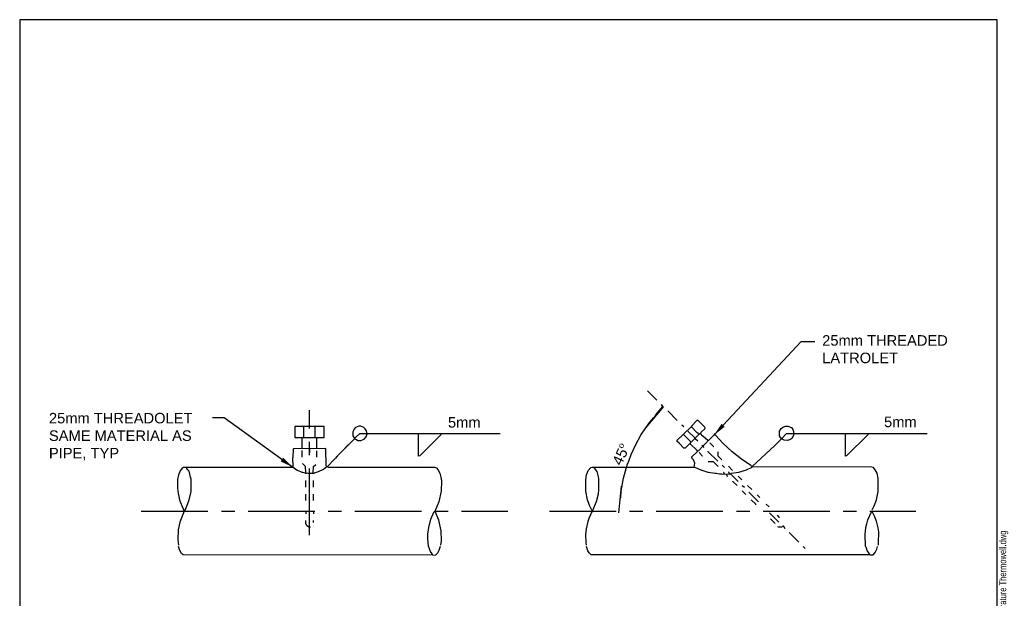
# Model space of a CAD drawing. Header units: millimetres. Extents: x 20 to 208, y 10 to 269.
# Drawn here: x 20 to 208.1, y 158.5 to 269 of the extents above; entities that cross this region are included whole.
import ezdxf

# ---------------------------------------------------------------- set-up
doc = ezdxf.new("R2010")
doc.units = ezdxf.units.MM
doc.header["$LTSCALE"] = 0.4
doc.header["$MEASUREMENT"] = 0
doc.linetypes.add('CENTER', pattern=[50.8, 31.75, -6.35, 6.35, -6.35])
doc.layers.get('0').update_dxf_attribs({"linetype": 'CONTINUOUS'})
for name, color, linetype in [('BBATXT', 7, 'CONTINUOUS'), ('C-B-TITLE', 7, 'CONTINUOUS'), ('G-ANNO-SYMB', 5, 'CONTINUOUS'), ('N-INST', 4, 'CONTINUOUS'), ('N-PR-PROCESS', 4, 'CONTINUOUS')]:
    doc.layers.add(name, color=color, linetype=linetype)
doc.layers.add('N-ANNO-TEXT', color=2, linetype='CONTINUOUS', lineweight=25)
doc.styles.add('_CGS_2-5_NOTES', font='arial.ttf', dxfattribs={"height": 2.5})
doc.styles.add('FILENAME', font='ARIALN.TTF', dxfattribs={"width": 0.95, "height": 2.5})
doc.styles.get("Standard").update_dxf_attribs({"font": 'simplex.shx'})
doc.dimstyles.get("Standard").update_dxf_attribs({"dimtxt": 1, "dimasz": 2.5, "dimexe": 1.5, "dimexo": 2, "dimgap": 1.75, "dimtad": 1, "dimdec": 4, "dimzin": 0, "dimdsep": 46, "dimtxsty": 'Standard', "dimblk": 'OBLIQUE', "dimcen": 2.5, "dimdle": 1.5, "dimclrd": 256, "dimclre": 256, "dimclrt": 256, "dimadec": 0, "dimazin": 0, "dimtfac": 1, "dimtdec": 4, "dimtofl": 0, "dimtmove": 0, "dimatfit": 3, "dimfxl": 1, "dimtolj": 1, "dimtzin": 0, "dimlwd": -1, "dimarcsym": 0})

# ---------------------------------------------------------------- blocks, each defined once
blk = doc.blocks.new('FILE NAME')
at = {"layer": 'C-B-TITLE', "insert": (360.99, 526.17), "char_height": 2.5, "attachment_point": 1, "style": 'FILENAME'}
blk.add_mtext('P:\\\\60318223\\\\500-Deliverables\\\\508-GIS-FIA-STD-CAD Final (Closeout) Issuance\\\\3 - SCIS Design Standards\\\\SCIS Design Standard Manual and Appendices Files\\\\Appendix D-6, A2463-8 Standard Instr. Mounting Details - 08-Temperature Thermowell.dwg', dxfattribs=at)
blk = doc.blocks.new('_OBLIQUE')
at = {"color": 0, "linetype": 'ByBlock'}
blk.add_line((-0.5, -0.5), (0.5, 0.5), dxfattribs=at)

msp = doc.modelspace()

# ---------------------------------------------------------------- linework, layer by layer
at = {"layer": 'G-ANNO-SYMB'}
for p, q in [((20, 269), (20, 10)), ((206, 269), (20, 269)), ((206, 10), (206, 269))]:
    msp.add_line(p, q, dxfattribs=at)
at = {"layer": 'N-ANNO-TEXT'}
for p, q in [((83.55, 191), (83.36, 190.49)), ((83.36, 190.49), (83.4, 189.8)), ((83.87, 191.37), (83.55, 191)), ((84.53, 191.59), (83.87, 191.37)), ((84.93, 191.59), (84.53, 191.59)), ((85.48, 191.37), (84.93, 191.59)), ((85.73, 191.11), (85.48, 191.37)), ((85.99, 190.75), (85.73, 191.11)), ((85.91, 189.55), (86.09, 190.13)), ((86.09, 190.13), (85.99, 190.75)), ((164.61, 190.68), (164.9, 191.15)), ((164.61, 189.8), (164.61, 190.68)), ((164.9, 191.15), (165.23, 191.4)), ((165.01, 189.25), (165.89, 190.2)), ((165.23, 191.4), (165.74, 191.59)), ((165.74, 191.59), (166.14, 191.59)), ((165.89, 190.2), (167.31, 190.24)), ((166.14, 191.59), (166.84, 191.33)), ((166.84, 191.33), (167.09, 190.97)), ((167.09, 190.97), (167.27, 190.57)), ((167.27, 190.57), (167.27, 189.91)), ((80.27, 185.8), (83.73, 189.22)), ((83.4, 189.8), (83.62, 189.36)), ((83.62, 189.36), (83.73, 189.29)), ((83.73, 189.22), (83.76, 189.22)), ((83.76, 189.22), (84.02, 189.04)), ((84.02, 189.04), (84.06, 189.04)), ((84.06, 189.04), (84.35, 188.89)), ((84.35, 188.89), (84.53, 188.89)), ((84.53, 188.89), (84.89, 188.85)), ((84.89, 188.85), (85.55, 189.11)), ((85.55, 189.11), (85.91, 189.55)), ((163.67, 187.94), (164.94, 189.22)), ((164.8, 189.44), (164.61, 189.8)), ((164.94, 189.22), (164.8, 189.44)), ((165.09, 189.15), (165.01, 189.25)), ((165.45, 188.93), (165.09, 189.15)), ((166.11, 188.85), (165.45, 188.93)), ((166.65, 189.04), (166.11, 188.85)), ((167.02, 189.33), (166.65, 189.04)), ((167.27, 189.91), (167.02, 189.33))]:
    msp.add_line(p, q, dxfattribs=at)
for points in [[(141.27, 196.54, 0), (139.45, 198.36, 0)], [(135.55, 183.83, 0), (135.59, 184.27, 0), (135.92, 184.96, 0), (136.35, 186.2, 0), (137.15, 188.02, 0), (138.28, 190.02, 0), (138.87, 190.89, 0), (139.7, 192.1, 0), (140.58, 193.22, 0), (140.83, 193.48, 0), (140.9, 193.59, 0), (141.38, 194.13, 0), (142.4, 195.34, 0), (142.11, 195.74, 0)], [(145.09, 192.71, 0), (143.34, 194.5, 0)], [(83.73, 189.29, 0), (83.98, 189.51, 0), (84.71, 190.2, 0), (86.09, 190.24, 0)], [(86.09, 190.24, 0), (95.89, 190.24, 0)], [(100.23, 190.2, 0), (100.15, 189.98, 0), (98.95, 188.78, 0), (97.49, 187.32, 0), (96.11, 185.94, 0), (95.89, 185.9, 0), (95.89, 190.24, 0), (100.19, 190.24, 0), (100.23, 190.2, 0)], [(100.23, 190.2, 0), (100.3, 190.2, 0), (100.33, 190.24, 0), (111.44, 190.24, 0)], [(167.31, 190.24, 0), (177.14, 190.24, 0)], [(181.48, 190.2, 0), (181.4, 189.98, 0), (177.36, 185.94, 0), (177.14, 185.9, 0), (177.14, 190.24, 0), (181.44, 190.24, 0), (181.48, 190.2, 0)], [(181.48, 190.2, 0), (181.55, 190.2, 0), (181.58, 190.24, 0), (192.66, 190.24, 0)], [(83.73, 189.22, 0), (83.76, 189.18, 0)], [(164.94, 189.25, 0), (164.9, 189.29, 0)]]:
    msp.add_polyline3d(points, dxfattribs=at)
at = {"layer": 'N-PR-PROCESS', "color": 4, "linetype": 'CENTER'}
for p, q in [((75.13, 170.83), (75.13, 194.64)), ((43.12, 175.45), (112.86, 175.45)), ((120.81, 175.45), (190.55, 175.45))]:
    msp.add_line(p, q, dxfattribs=at)
at = {"layer": 'N-PR-PROCESS'}
for p, q in [((152.3, 189.98), (152.34, 190.27)), ((152.45, 189.84), (152.3, 189.98)), ((153.8, 188.38), (152.45, 189.84)), ((155.55, 186.71), (153.8, 188.38)), ((157.33, 185.32), (155.55, 186.71)), ((72, 183.83), (71.96, 185.65)), ((80.12, 185.47), (80.27, 185.8)), ((80.12, 185.47), (80.16, 185.43)), ((159.15, 184.12), (157.33, 185.32)), ((159.41, 183.86), (159.15, 184.12)), ((182.13, 183.83), (159.41, 183.86)), ((182.5, 183.72), (182.13, 183.83)), ((182.82, 183.32), (182.5, 183.72)), ((183.15, 182.63), (182.82, 183.32)), ((183.37, 181.64), (183.15, 182.63)), ((183.37, 179.2), (183.37, 181.64)), ((183.04, 177.56), (183.37, 179.2)), ((182.6, 176.44), (183.04, 177.56)), ((182.24, 175.71), (182.6, 176.44))]:
    msp.add_line(p, q, dxfattribs=at)
for points in [[(150.96, 188.85, 0), (150.01, 189.73, 0), (149.54, 190.24, 0), (149.61, 190.42, 0), (150.41, 191.19, 0), (150.37, 191.4, 0), (149.1, 192.68, 0), (148.88, 192.68, 0), (147.82, 191.62, 0), (147.82, 191.51, 0)], [(73.75, 187.36, 0), (73.75, 189.44, 0), (77.9, 189.47, 0), (77.9, 191.55, 0), (72.36, 191.55, 0), (72.36, 189.44, 0), (73.75, 189.44, 0)], [(74.08, 189.44, 0), (74.08, 191.59, 0)], [(76.23, 189.44, 0), (76.23, 191.59, 0)], [(147.61, 188.27, 0), (147.42, 188.2, 0), (146.62, 187.4, 0), (146.4, 187.43, 0), (145.46, 188.38, 0), (145.13, 188.71, 0), (145.13, 188.93, 0), (146.26, 190.02, 0), (146.29, 190.02, 0), (146.33, 189.98, 0), (146.33, 190.02, 0)], [(146.37, 191.48, 0), (145.97, 191.8, 0)], [(148.37, 183.83, 0), (148.44, 184.59, 0), (148.19, 185.21, 0), (147.9, 185.5, 0), (147.93, 185.76, 0), (148.95, 186.78, 0), (148.92, 186.96, 0), (147.61, 188.24, 0), (147.72, 188.6, 0), (146.37, 189.95, 0), (146.37, 190.17, 0), (147.75, 191.51, 0), (147.82, 191.51, 0), (148.88, 190.38, 0), (148.92, 190.38, 0), (149.21, 190.02, 0), (148.52, 189.33, 0), (147.17, 190.64, 0)], [(147.82, 191.51, 0), (147.82, 191.48, 0)], [(149.21, 190.09, 0), (149.32, 190.09, 0), (149.35, 190.13, 0), (149.35, 190.17, 0), (149.39, 190.17, 0), (149.43, 190.2, 0), (149.54, 190.2, 0)], [(76.55, 187.36, 0), (76.55, 189.44, 0)], [(147.61, 188.27, 0), (147.64, 188.24, 0)], [(147.72, 188.6, 0), (147.68, 188.6, 0)], [(147.72, 188.6, 0), (147.86, 188.64, 0), (148.48, 189.25, 0), (148.55, 189.25, 0), (149.03, 188.82, 0)], [(148.52, 189.33, 0), (148.48, 189.36, 0)], [(148.52, 189.25, 0), (148.52, 189.33, 0)], [(148.52, 189.25, 0), (148.55, 189.22, 0)], [(150.96, 188.85, 0), (150.88, 188.67, 0), (150.01, 187.83, 0), (149.86, 187.94, 0), (149.83, 187.98, 0)], [(150.96, 188.85, 0), (150.92, 188.89, 0)], [(150.96, 188.85, 0), (151.14, 188.93, 0), (152.16, 189.95, 0), (152.3, 189.98, 0)], [(152.05, 187.73, 0), (151.39, 188.38, 0), (151.36, 188.42, 0)], [(78.41, 183.94, 0), (78.3, 184.05, 0), (78.26, 187.29, 0), (78.16, 187.36, 0), (72.07, 187.32, 0), (72, 187.25, 0), (71.96, 185.65, 0)], [(73.75, 185.72, 0), (73.75, 186.96, 0)], [(75.13, 187.36, 0), (75.13, 186.6, 0)], [(76.55, 185.69, 0), (76.55, 186.92, 0)], [(148.95, 186.89, 0), (148.92, 186.92, 0)], [(148.95, 186.89, 0), (149.21, 187, 0), (150.01, 187.8, 0), (150.19, 187.58, 0)], [(149.86, 185.94, 0), (149.28, 186.6, 0)], [(152.85, 184.92, 0), (151.03, 186.74, 0), (151.03, 186.85, 0)], [(152.05, 187.73, 0), (152.01, 187.76, 0)], [(152.05, 187.73, 0), (152.09, 187.73, 0)], [(153.54, 185.29, 0), (152.92, 185.9, 0), (152.92, 186.74, 0)], [(74.44, 182.7, 0), (74.4, 183.94, 0), (73.82, 184.48, 0)], [(149.86, 185.94, 0), (149.83, 185.98, 0)], [(149.86, 185.94, 0), (149.9, 185.94, 0)], [(152.89, 183.9, 0), (152.01, 184.81, 0), (151.03, 184.85, 0)], [(153.54, 185.29, 0), (153.58, 185.29, 0)], [(51.31, 175.45, 0), (51.31, 175.63, 0), (51.1, 175.96, 0), (50.51, 177.35, 0), (50.19, 178.77, 0), (50.08, 179.79, 0), (50.11, 181.46, 0), (50.26, 182.37, 0), (50.51, 183.06, 0), (51.02, 183.68, 0), (51.17, 183.79, 0), (72.04, 183.79, 0), (72.8, 183.25, 0), (72.84, 183.25, 0), (73.71, 182.85, 0), (73.79, 182.85, 0), (74.22, 182.7, 0), (74.44, 182.7, 0), (74.8, 182.63, 0), (75.9, 182.66, 0), (76.84, 182.95, 0), (77.79, 183.43, 0), (78.41, 183.94, 0), (78.56, 183.94, 0), (78.67, 183.83, 0), (98.91, 183.83, 0), (99.31, 183.68, 0), (99.57, 183.39, 0), (99.93, 182.63, 0), (100.15, 181.9, 0), (100.23, 181.21, 0), (100.19, 179.24, 0), (99.75, 177.2, 0), (99.1, 175.71, 0), (99.02, 175.45, 0), (99.06, 175.45, 0)], [(51.35, 175.6, 0), (51.46, 175.63, 0), (52.01, 176.91, 0), (52.26, 177.56, 0), (52.59, 179.2, 0), (52.59, 181.53, 0), (52.52, 181.93, 0), (52.23, 183.06, 0), (51.97, 183.32, 0), (51.79, 183.57, 0), (51.72, 183.83, 0)], [(72, 183.83, 0), (72, 183.79, 0)], [(74.44, 182.7, 0), (74.44, 182.66, 0)], [(74.44, 182.66, 0), (74.44, 182.52, 0)], [(75.86, 182.66, 0), (75.93, 183.9, 0), (76.37, 184.34, 0)], [(75.86, 182.66, 0), (75.86, 182.63, 0), (75.9, 182.59, 0), (75.9, 182.52, 0)], [(78.41, 183.94, 0), (78.37, 183.97, 0)], [(128.96, 175.52, 0), (128.89, 175.63, 0), (128.45, 176.51, 0), (128.3, 176.91, 0), (128.05, 177.56, 0), (127.72, 179.24, 0), (127.72, 181.42, 0), (127.87, 182.34, 0), (128.16, 183.14, 0), (128.67, 183.72, 0), (128.96, 183.83, 0), (129.11, 183.83, 0), (129.21, 183.79, 0), (148.48, 183.79, 0), (149.72, 183.25, 0), (149.79, 183.25, 0), (150.96, 182.88, 0), (151.07, 182.88, 0), (152.27, 182.63, 0), (152.52, 182.63, 0), (153.14, 182.52, 0), (153.62, 182.52, 0), (154.45, 182.48, 0), (155.29, 182.55, 0), (155.95, 181.83, 0), (156.71, 181.06, 0)], [(128.96, 175.6, 0), (129.07, 175.63, 0), (129.76, 177.27, 0), (130.12, 178.73, 0), (130.23, 179.46, 0), (130.2, 181.57, 0), (130.12, 181.97, 0), (129.87, 182.95, 0), (129.4, 183.61, 0), (129.32, 183.83, 0)], [(134.24, 177.89, 0), (134.39, 178, 0), (134.46, 179.24, 0), (134.9, 181.68, 0), (135.41, 183.57, 0), (135.44, 183.83, 0)], [(154.09, 183.72, 0), (153.69, 184.16, 0)], [(154.12, 182.48, 0), (154.02, 182.81, 0), (153.91, 182.88, 0)], [(154.45, 182.48, 0), (154.45, 182.52, 0)], [(154.45, 182.48, 0), (154.56, 182.23, 0), (154.74, 182.08, 0)], [(155.58, 183.25, 0), (154.85, 183.97, 0)], [(155.07, 182.55, 0), (154.96, 182.85, 0), (154.89, 182.92, 0)], [(155.29, 182.55, 0), (155.4, 182.63, 0), (156.82, 182.85, 0), (158.28, 183.28, 0), (159.37, 183.79, 0), (159.41, 183.86, 0)], [(155.29, 182.55, 0), (155.29, 182.52, 0)], [(155.58, 183.25, 0), (155.55, 183.28, 0)], [(155.58, 183.25, 0), (155.62, 183.25, 0)], [(159.41, 183.86, 0), (159.41, 183.9, 0)], [(74.44, 180, 0), (74.44, 181.24, 0)], [(75.9, 180, 0), (75.9, 181.24, 0)], [(156.53, 180.3, 0), (155.69, 181.1, 0), (155.69, 181.13, 0)], [(157.4, 181.42, 0), (156.71, 182.12, 0)], [(157.4, 181.42, 0), (157.37, 181.46, 0)], [(157.4, 181.42, 0), (157.44, 181.42, 0)], [(158.17, 178.62, 0), (157.48, 179.28, 0)], [(157.95, 179.9, 0), (157.51, 180.26, 0)], [(159.33, 179.53, 0), (158.5, 180.33, 0)], [(160.61, 177.2, 0), (158.75, 179.06, 0)], [(74.44, 177.46, 0), (74.44, 178.69, 0)], [(75.9, 177.46, 0), (75.9, 178.69, 0)], [(158.17, 178.62, 0), (158.13, 178.66, 0)], [(158.17, 178.62, 0), (158.2, 178.62, 0)], [(160.1, 176.62, 0), (160.06, 176.76, 0), (159.22, 177.56, 0)], [(160.83, 178, 0), (160.35, 178.51, 0)], [(51.31, 175.45, 0), (50.44, 173.3, 0), (50.15, 171.88, 0), (50.08, 169.99, 0), (50.19, 168.93, 0)], [(74.44, 175.45, 0), (74.44, 174.91, 0)], [(75.9, 175.45, 0), (75.9, 174.91, 0)], [(98.59, 167.04, 0), (98.48, 167.33, 0), (98.15, 167.73, 0), (97.79, 168.79, 0), (97.68, 170.13, 0), (97.68, 171.05, 0), (97.82, 172.32, 0), (98.22, 173.89, 0), (98.88, 175.38, 0), (99.1, 175.45, 0), (100.23, 175.45, 0)], [(100.12, 168.97, 0), (100.23, 169.77, 0), (100.19, 171.7, 0), (99.75, 173.74, 0), (99.06, 175.38, 0)], [(128.92, 175.45, 0), (128.3, 174, 0), (128.09, 173.45, 0), (127.79, 172.07, 0), (127.68, 171.01, 0), (127.72, 169.48, 0), (127.79, 168.93, 0)], [(162.61, 176.22, 0), (162.06, 176.76, 0)], [(164.43, 173.34, 0), (162.68, 175.12, 0)], [(181.8, 167.08, 0), (181.69, 167.33, 0), (181.26, 167.95, 0), (181.11, 168.39, 0), (180.97, 168.79, 0), (180.86, 170.97, 0), (181, 172.32, 0), (181.22, 173.01, 0), (181.4, 173.78, 0), (182.09, 175.31, 0), (182.24, 175.31, 0), (182.64, 174.4, 0), (183.01, 173.52, 0), (183.3, 172.25, 0), (183.41, 171.48, 0), (183.37, 169.3, 0), (183.33, 168.97, 0)], [(74.95, 172.47, 0), (74.62, 172.65, 0), (74.44, 173.05, 0), (74.44, 173.63, 0)], [(75.9, 173.27, 0), (75.9, 173.63, 0)], [(163.7, 173.12, 0), (163.05, 173.78, 0), (162.9, 173.92, 0)], [(163.7, 173.12, 0), (163.74, 173.12, 0)], [(164.58, 174.25, 0), (164.18, 174.69, 0)], [(164.58, 174.25, 0), (164.54, 174.29, 0)], [(164.58, 174.25, 0), (164.61, 174.25, 0)], [(74.95, 172.47, 0), (75.35, 172.47, 0)], [(165.34, 172.54, 0), (164.94, 172.36, 0), (164.43, 172.39, 0), (164.29, 172.47, 0)], [(165.34, 172.54, 0), (165.34, 172.68, 0)], [(165.34, 172.54, 0), (165.63, 172.14, 0)], [(165.34, 172.54, 0), (165.38, 172.5, 0)], [(168.29, 169.52, 0), (166.43, 171.34, 0)], [(98.59, 167.04, 0), (51.1, 167.08, 0), (50.8, 167.37, 0), (50.44, 167.95, 0), (50.22, 168.68, 0)], [(98.59, 167.04, 0), (99.21, 167.11, 0), (99.53, 167.48, 0), (99.82, 167.99, 0), (100.04, 168.75, 0)], [(181.8, 167.08, 0), (128.74, 167.08, 0), (128.34, 167.48, 0), (128.09, 167.88, 0), (127.83, 168.71, 0)], [(169.42, 168.35, 0), (169.09, 168.68, 0)], [(169.42, 168.35, 0), (169.46, 168.35, 0)], [(181.8, 167.08, 0), (182.39, 167.11, 0), (182.82, 167.55, 0), (183.11, 168.2, 0), (183.26, 168.71, 0)]]:
    msp.add_polyline3d(points, dxfattribs=at)

# ---------------------------------------------------------------- block references
at = {"layer": 'BBATXT', "xscale": 0.7273500000000013, "yscale": 0.5273499999999984, "zscale": 0.6273500000000001, "rotation": 90}
msp.add_blockref('FILE NAME', (483.88, -252.4), dxfattribs=at)

# ---------------------------------------------------------------- texts
at = {"layer": 'N-ANNO-TEXT', "char_height": 2, "attachment_point": 1, "style": '_CGS_2-5_NOTES'}
for s, insert, width in [('25mm THREADED\\PLATROLET', (172.71, 208.94), 130.7048), ('25mm THREADOLET\\PSAME MATERIAL AS PIPE, TYP', (25.55, 194.14), 30.2781)]:
    msp.add_mtext(s, dxfattribs=dict(at, insert=insert, width=width))
at = {"layer": 'N-ANNO-TEXT', "insert": (132.65, 184.81), "char_height": 2, "width": 107.3112, "attachment_point": 1, "rotation": 65, "style": '_CGS_2-5_NOTES'}
msp.add_mtext('45{\\fCentury Schoolbook|b0|i0|c0|p16;º}', dxfattribs=at)
at = {"layer": 'N-INST', "char_height": 2, "width": 107.3112, "attachment_point": 1, "style": '_CGS_2-5_NOTES'}
for insert in [(101.49, 193.34), (184.48, 193.42)]:
    msp.add_mtext('5mm ', dxfattribs=dict(at, insert=insert))

# ---------------------------------------------------------------- leaders
at = {"layer": 'N-ANNO-TEXT'}
for points, override in [([(152.16, 189.95), (168.7, 207.75), (171.29, 207.75)], {"dimgap": 1.75, "dimtad": 0}), ([(142.53, 195.37), (138.84, 190.98)], {"dimtxt": 0.05, "dimasz": 0.1, "dimgap": 0.2}), ([(71.92, 183.8), (58.87, 193.17), (56.69, 193.17)], {"dimgap": 1.75, "dimtad": 0}), ([(78.56, 183.94), (82.56, 188.09)], {"dimtxt": 0.05, "dimasz": 0.1, "dimgap": 0.2}), ([(159.41, 183.9), (163.67, 187.94)], {"dimtxt": 0.05, "dimasz": 0.1, "dimgap": 0.2})]:
    msp.add_leader(points, dimstyle='Standard', override=override, dxfattribs=at)
at = {"layer": 'N-PR-PROCESS'}
msp.add_leader([(134.02, 175.13), (134.53, 180.19)], dimstyle='Standard', override={"dimtxt": 0.05, "dimasz": 0.1, "dimgap": 0.2}, dxfattribs=at)

doc.saveas('drawing.dxf')
